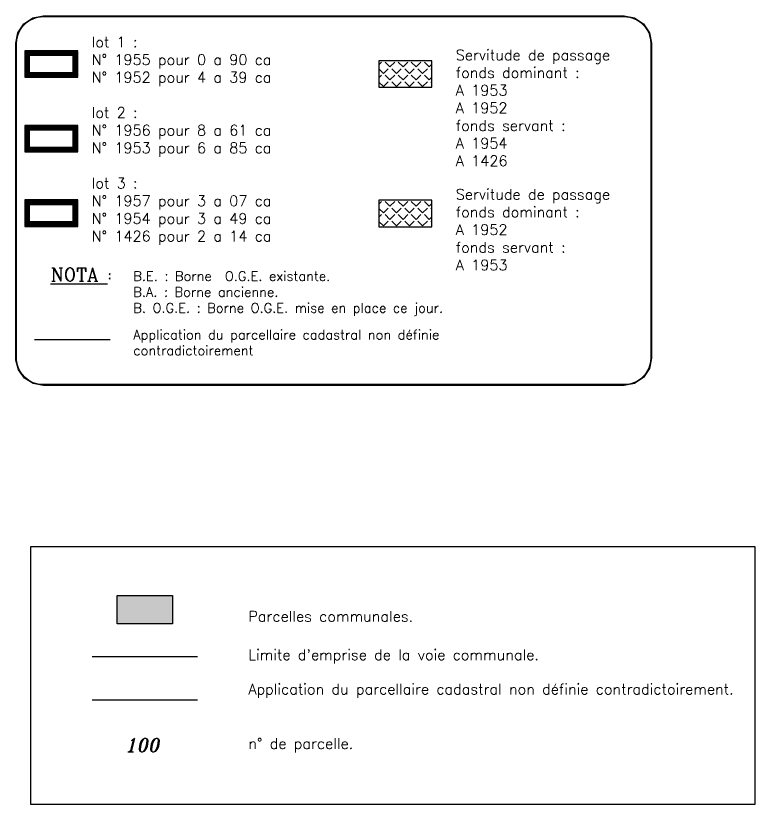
# Model space of a CAD drawing. Header units: millimetres. Extents: x -1573 to 210, y -360 to 557.
# Drawn here: x -599.1 to -458.6, y -176.3 to -26.5 of the extents above; entities that cross this region are included whole.
import ezdxf

# ---------------------------------------------------------------- set-up
doc = ezdxf.new("R2010")
doc.units = ezdxf.units.MM
doc.header["$LTSCALE"] = 2
doc.set_wipeout_variables(frame=1)
for name, color, linetype in [('Légende Bornage', 7, 'Continuous'), ('Légende Topo', 7, 'Continuous'), ('Wipeout', 255, 'Continuous')]:
    doc.layers.add(name, color=color, linetype=linetype)
doc.styles.add('bornage', font='romanc.shx', dxfattribs={"height": 0.32})
doc.styles.add('ROMANS', font='ROMANC.shx', dxfattribs={"height": 0.36})
doc.styles.add('Romant', font='romant.shx', dxfattribs={"oblique": 13.5, "height": 0.5})

msp = doc.modelspace()

# ---------------------------------------------------------------- wipeouts: each hides what was drawn before it
msp.add_wipeout([(-597.036, -125.88), (-458.555, -125.88), (-458.555, -176.327), (-597.036, -176.327)]).dxf.layer = 'Légende Topo'
at = {"lineweight": 30}
msp.add_wipeout([(-593.908, -26.487), (-484.213, -26.487), (-482.242, -26.879), (-480.571, -27.996), (-479.455, -29.667), (-479.063, -31.637), (-479.063, -91.149), (-479.455, -93.12), (-480.571, -94.791), (-482.242, -95.907), (-484.213, -96.299), (-593.908, -96.299), (-595.797, -95.938), (-597.424, -94.912), (-598.563, -93.362), (-599.058, -91.503), (-599.058, -31.637), (-598.666, -29.667), (-597.549, -27.996), (-595.878, -26.879)], dxfattribs=at).dxf.layer = 'Wipeout'

# ---------------------------------------------------------------- next in the draw order: hatches: boundary and pattern name
at = {"layer": 'Légende Bornage'}
h = msp.add_hatch(dxfattribs=at)
h.set_pattern_fill('ANGLE', color=256, scale=0.25, angle=10.98308, style=0)
h.set_pattern_definition([(45, (-4053783.7696, 2183462.9685), (-1.23478521665, 1.23478521665), [1.27, -0.47625]), (135, (-4053783.7696, 2183462.9685), (-1.23478521665, -1.23478521665), [1.27, -0.47625])])
h.paths.add_polyline_path([(-520.524, -34.98), (-530.524, -34.98), (-530.524, -39.98), (-520.524, -39.98)])
h = msp.add_hatch(dxfattribs=at)
h.set_pattern_fill('ANGLE', color=4, scale=0.25, angle=10.98308, style=0)
h.set_pattern_definition([(45, (-4053783.7696, 2183436.6382), (-1.23478521665, 1.23478521665), [1.27, -0.47625]), (135, (-4053783.7696, 2183436.6382), (-1.23478521665, -1.23478521665), [1.27, -0.47625])])
h.paths.add_polyline_path([(-520.524, -61.31), (-530.524, -61.31), (-530.524, -66.31), (-520.524, -66.31)])
at = {"layer": 'Légende Topo'}
msp.add_hatch(color=2, dxfattribs=at).paths.add_polyline_path([(-579.92, -136.005), (-569.506, -136.005), (-569.506, -141.336), (-579.92, -141.336)])

# ---------------------------------------------------------------- next in the draw order: linework, layer by layer
at = {"layer": 'Légende Bornage', "flags": 128}
msp.add_lwpolyline([(-599.058, -91.503), (-599.058, -31.637), (-598.666, -29.667), (-597.549, -27.996), (-595.878, -26.879), (-593.908, -26.487), (-484.213, -26.487), (-482.242, -26.879), (-480.571, -27.996), (-479.455, -29.667), (-479.063, -31.637), (-479.063, -91.149), (-479.455, -93.12), (-480.571, -94.791), (-482.242, -95.907), (-484.213, -96.299), (-593.908, -96.299), (-595.797, -95.938), (-597.424, -94.912), (-598.563, -93.362)], close=True, dxfattribs=at)
at = {"layer": 'Légende Bornage', "color": 7}
msp.add_lwpolyline([(-598.908, -91.498), (-598.908, -31.637, -0.4142136), (-593.908, -26.637), (-484.213, -26.637, -0.4142136), (-479.213, -31.637), (-479.213, -91.149), (-479.213, -91.149, -0.4142136), (-484.213, -96.149), (-593.908, -96.149, -0.3921172)], format="xyb", close=True, dxfattribs=at)
at = {"layer": 'Légende Bornage', "color": 131, "const_width": 1}
msp.add_lwpolyline([(-596.884, -37.588), (-587.884, -37.588), (-587.884, -33.588), (-596.884, -33.588)], close=True, dxfattribs=at)
at = {"layer": 'Légende Bornage'}
for points in [[(-597.384, -38.088), (-587.384, -38.088), (-587.384, -33.088), (-597.384, -33.088)], [(-597.384, -52.174), (-587.384, -52.174), (-587.384, -47.174), (-597.384, -47.174)], [(-597.384, -66.263), (-587.384, -66.263), (-587.384, -61.263), (-597.384, -61.263)]]:
    msp.add_lwpolyline(points, close=True, dxfattribs=at)
at = {"layer": 'Légende Bornage', "color": 7}
for points in [[(-530.524, -39.98), (-520.524, -39.98), (-520.524, -34.98), (-530.524, -34.98)], [(-530.524, -66.31), (-520.524, -66.31), (-520.524, -61.31), (-530.524, -61.31)]]:
    msp.add_lwpolyline(points, close=True, dxfattribs=at)
at = {"layer": 'Légende Bornage', "color": 11, "const_width": 1}
msp.add_lwpolyline([(-596.884, -51.674), (-587.884, -51.674), (-587.884, -47.674), (-596.884, -47.674)], close=True, dxfattribs=at)
at = {"layer": 'Légende Bornage', "const_width": 1}
msp.add_lwpolyline([(-596.884, -65.763), (-587.884, -65.763), (-587.884, -61.763), (-596.884, -61.763)], close=True, dxfattribs=at)
at = {"layer": 'Légende Bornage', "color": 150, "linetype": 'Continuous', "flags": 128}
msp.add_lwpolyline([(-595.554, -87.59), (-581.234, -87.59)], dxfattribs=at)
at = {"layer": 'Légende Topo'}
msp.add_lwpolyline([(-596.204, -126.744), (-459.58, -126.744), (-459.58, -175.429), (-596.204, -175.429)], close=True, dxfattribs=at)
at = {"layer": 'Légende Topo', "color": 150}
msp.add_lwpolyline([(-579.92, -136.005), (-569.506, -136.005), (-569.506, -141.336), (-579.92, -141.336)], close=True, dxfattribs=at)
at = {"layer": 'Légende Topo', "color": 3, "linetype": 'Continuous', "flags": 128}
msp.add_lwpolyline([(-584.643, -147.472), (-564.783, -147.472)], dxfattribs=at)
msp.add_lwpolyline([(-584.643, -147.472), (-564.783, -147.472)], dxfattribs=at)
at = {"layer": 'Légende Topo', "color": 150, "linetype": 'Continuous', "flags": 128}
msp.add_lwpolyline([(-584.643, -155.692), (-564.783, -155.692)], dxfattribs=at)

# ---------------------------------------------------------------- next in the draw order: texts
at = {"layer": 'Légende Bornage', "attachment_point": 1}
for s, insert, char_height, width, style in [('lot 1 :\\PN° 1955 pour 0 a 90 ca\\PN° 1952 pour 4 a 39 ca\\P\\Plot 2 :\\PN° 1956 pour 8 a 61 ca\\PN° 1953 pour 6 a 85 ca\\P\\Plot 3 :\\PN° 1957 pour 3 a 07 ca\\PN° 1954 pour 3 a 49 ca\\PN° 1426 pour 2 a 14 ca', (-584.747, -30.421), 2, 54.618, 'bornage'), ('Servitude de passage\\Pfonds dominant :\\PA 1953\\PA 1952\\Pfonds servant :\\PA 1954\\PA 1426', (-516.018, -32.874), 2, 36.12528, 'bornage'), ('Servitude de passage\\Pfonds dominant :\\PA 1952\\Pfonds servant :\\PA 1953', (-516.018, -59.204), 2, 37.20728, 'bornage'), ('B.E. : Borne  O.G.E. existante.\\PB.A. : Borne ancienne.\\P{\\C1;B. O.G.E.} : Borne O.G.E. mise en place ce jour.', (-576.887, -74.749), 1.8, 88.15495, 'ROMANS'), ('Application du parcellaire cadastral non définie\\Pcontradictoirement', (-576.887, -85.798), 1.8, 110.425, 'ROMANS')]:
    msp.add_mtext(s, dxfattribs=dict(at, insert=insert, char_height=char_height, width=width, style=style))
at = {"layer": 'Légende Bornage', "insert": (-592.49, -74.092), "char_height": 2.5, "width": 87.009, "attachment_point": 1, "rotation": 0, "style": 'bornage'}
msp.add_mtext('{\\LNOTA} :', dxfattribs=at)
at = {"layer": 'Légende Topo', "color": 150, "style": 'Romant', "oblique": 13.5}
msp.add_text('100', height=2.5, dxfattribs=at).set_placement((-578.451, -165.475))
at = {"layer": 'Légende Topo', "char_height": 2, "width": 90.671, "attachment_point": 1, "style": 'bornage'}
for s, insert in [('Parcelles communales.', (-555.178, -138.902)), ("Limite d'emprise de la voie communale.", (-555.169, -146.174))]:
    msp.add_mtext(s, dxfattribs=dict(at, insert=insert))
at = {"layer": 'Légende Topo', "char_height": 2, "attachment_point": 1, "style": 'bornage'}
for s, insert, width, rotation in [('Application du parcellaire cadastral non définie contradictoirement.', (-555.169, -152.659), 91.9565, 359.99999), ('n° de parcelle.', (-555.169, -162.942), 91.956, 359.99996)]:
    msp.add_mtext(s, dxfattribs=dict(at, insert=insert, width=width, rotation=rotation))

doc.saveas('drawing.dxf')
